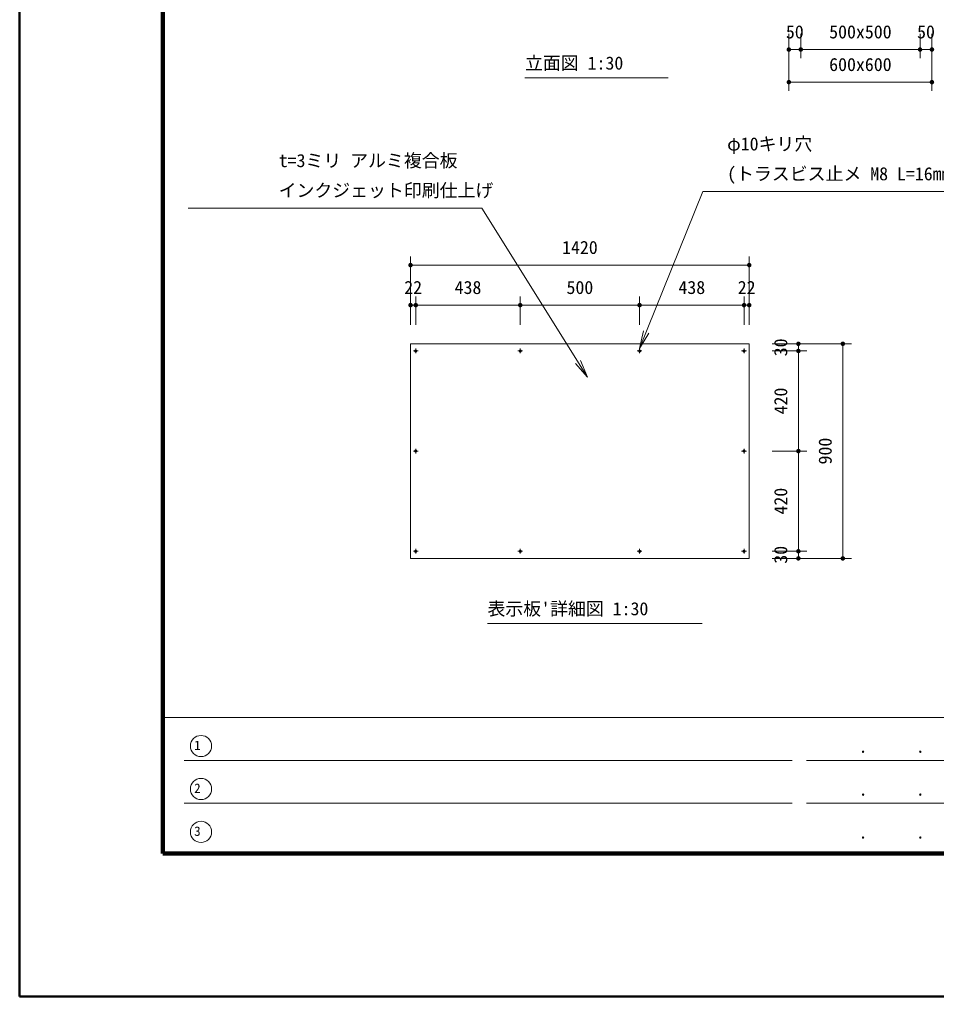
# Model space of a CAD drawing. Units: millimetres at full size, sheet at 1:30. Extents: x 0 to 12600, y 0 to 8910.
# Drawn here: x 0 to 3844, y 0 to 4097 of the extents above; entities that cross this region are included whole.
import ezdxf
from ezdxf.enums import TextEntityAlignment as Align

# ---------------------------------------------------------------- set-up
doc = ezdxf.new("R2010")
doc.units = ezdxf.units.MM
doc.header["$LTSCALE"] = 30
for name, color, linetype, lineweight in [('D-STR', 1, 'Continuous', 13), ('D-STR-DIM', 7, 'Continuous', 13), ('D-STR-HTXT', 7, 'Continuous', 13), ('D-STR-TXT', 7, 'Continuous', 13), ('D-TTL', 7, 'Continuous', 13)]:
    doc.layers.add(name, color=color, linetype=linetype, lineweight=lineweight)
doc.styles.add('ＭＳ ゴシック', font='')
doc.styles.get('ＭＳ ゴシック').set_extended_font_data('MS Gothic')

# ---------------------------------------------------------------- blocks, each defined once
blk = doc.blocks.new('filled_dot')
at = {"color": 0, "linetype": 'Continuous', "lineweight": -2, "const_width": 1.25}
blk.add_lwpolyline([(-0.625, 0, 1), (0.625, 0, 1)], format="xyb", close=True, dxfattribs=at)
blk = doc.blocks.new('open_arrow')
at = {"color": 0, "linetype": 'Continuous', "lineweight": -2}
blk.add_lwpolyline([(7.5, 1.25), (0, 0), (7.5, -1.25)], dxfattribs=at)

msp = doc.modelspace()

# ---------------------------------------------------------------- linework, layer by layer
at = {"layer": 'D-STR'}
for p, q in [((1650.98, 2707.28), (1670.98, 2707.28)), ((1660.98, 2697.28), (1660.98, 2717.28)), ((2089.13, 2707.28), (2109.13, 2707.28)), ((2099.13, 2697.28), (2099.13, 2717.28)), ((2609.13, 2707.28), (2589.13, 2707.28)), ((2599.13, 2697.28), (2599.13, 2717.28)), ((3047.28, 2707.28), (3027.28, 2707.28)), ((3037.28, 2697.28), (3037.28, 2717.28)), ((1660.98, 2277.28), (1660.98, 2297.28)), ((3037.28, 2277.28), (3037.28, 2297.28)), ((1650.98, 2287.28), (1670.98, 2287.28)), ((3047.28, 2287.28), (3027.28, 2287.28)), ((1650.98, 1867.28), (1670.98, 1867.28)), ((1660.98, 1877.28), (1660.98, 1857.28)), ((2089.13, 1867.28), (2109.13, 1867.28)), ((2099.13, 1877.28), (2099.13, 1857.28)), ((2609.13, 1867.28), (2589.13, 1867.28)), ((2599.13, 1877.28), (2599.13, 1857.28)), ((3047.28, 1867.28), (3027.28, 1867.28)), ((3037.28, 1877.28), (3037.28, 1857.28))]:
    msp.add_line(p, q, dxfattribs=at)
msp.add_lwpolyline([(1639.13, 1837.28), (3059.13, 1837.28), (3059.13, 2737.28), (1639.13, 2737.28)], close=True, dxfattribs=at)
for centre in [(1660.98, 2707.28), (2099.13, 2707.28), (2599.13, 2707.28), (3037.28, 2707.28), (1660.98, 2287.28), (3037.28, 2287.28), (1660.98, 1867.28), (2099.13, 1867.28), (2599.13, 1867.28), (3037.28, 1867.28)]:
    msp.add_circle(centre, 5, dxfattribs=at)
at = {"layer": 'D-STR-DIM'}
for p, q in [((3225.07, 4037.69), (3225.07, 3798.49)), ((3225.07, 4037.69), (3225.07, 3935.4)), ((3275.07, 4037.69), (3275.07, 3935.4)), ((3275.07, 4037.69), (3275.07, 3935.4)), ((3775.07, 4037.69), (3775.07, 3935.4)), ((3775.07, 4037.69), (3775.07, 3935.4)), ((3825.07, 4037.69), (3825.07, 3935.4)), ((3825.07, 4037.69), (3825.07, 3798.49)), ((3225.07, 3971.4), (3275.07, 3971.4)), ((3275.07, 3971.4), (3775.07, 3971.4)), ((3775.07, 3971.4), (3825.07, 3971.4)), ((3225.07, 3834.49), (3825.07, 3834.49)), ((1639.13, 2817.04), (1639.13, 3103.27)), ((3059.13, 2817.04), (3059.13, 3103.27)), ((1639.13, 3067.27), (3059.13, 3067.27)), ((1639.13, 2817.04), (1639.13, 2935.43)), ((1660.98, 2817.04), (1660.98, 2935.43)), ((1660.98, 2817.04), (1660.98, 2935.43)), ((2099.13, 2817.04), (2099.13, 2935.43)), ((2099.13, 2817.04), (2099.13, 2935.43)), ((2599.13, 2817.04), (2599.13, 2935.43)), ((2599.13, 2817.04), (2599.13, 2935.43)), ((3037.28, 2817.04), (3037.28, 2935.43)), ((3037.28, 2817.04), (3037.28, 2935.43)), ((3059.13, 2817.04), (3059.13, 2935.43)), ((1639.13, 2899.43), (1660.98, 2899.43)), ((1660.98, 2899.43), (2099.13, 2899.43)), ((2099.13, 2899.43), (2599.13, 2899.43)), ((2599.13, 2899.43), (3037.28, 2899.43)), ((3037.28, 2899.43), (3059.13, 2899.43)), ((3154.62, 2737.28), (3301.08, 2737.28)), ((3154.62, 2737.28), (3487.37, 2737.28)), ((3154.62, 2707.28), (3301.08, 2707.28)), ((3154.62, 2707.28), (3301.08, 2707.28)), ((3265.08, 2737.28), (3265.08, 2707.28)), ((3265.08, 2707.28), (3265.08, 2287.28)), ((3451.37, 1837.28), (3451.37, 2737.28)), ((3154.62, 2287.28), (3301.08, 2287.28)), ((3154.62, 2287.28), (3301.08, 2287.28)), ((3265.08, 2287.28), (3265.08, 1867.28)), ((3154.62, 1867.28), (3301.08, 1867.28)), ((3154.62, 1867.28), (3301.08, 1867.28)), ((3265.08, 1867.28), (3265.08, 1837.28)), ((3154.62, 1837.28), (3301.08, 1837.28)), ((3154.62, 1837.28), (3487.37, 1837.28))]:
    msp.add_line(p, q, dxfattribs=at)
at = {"layer": 'D-STR-HTXT'}
for points in [[(2599.13, 2717.28), (2864.87, 3376.29), (2939.87, 3376.29), (4161.57, 3376.29)], [(2380.8, 2597.44), (1937.79, 3306.59), (1862.79, 3306.59), (706.95, 3306.59)]]:
    msp.add_lwpolyline(points, dxfattribs=at)
at = {"layer": 'D-STR-TXT'}
for p, q in [((2118.8, 3852.19), (2718.8, 3852.19)), ((1961.37, 1563.55), (2861.37, 1563.55))]:
    msp.add_line(p, q, dxfattribs=at)
at = {"layer": 'D-TTL', "color": 2, "lineweight": 140}
for p, q in [((600, 8310), (600, 600)), ((600, 600), (12000, 600))]:
    msp.add_line(p, q, dxfattribs=at)
at = {"layer": 'D-TTL'}
for p, q in [((3238.84, 990), (690, 990)), ((4048.84, 990), (3298.84, 990)), ((3238.84, 810), (690, 810)), ((4048.84, 810), (3298.84, 810))]:
    msp.add_line(p, q, dxfattribs=at)
at = {"layer": 'D-TTL', "color": 2, "lineweight": 50}
msp.add_lwpolyline([(0, 0), (12600, 0), (12600, 8910), (0, 8910)], close=True, dxfattribs=at)
at = {"layer": 'D-TTL', "color": 2}
msp.add_lwpolyline([(600, 600), (12000, 600), (12000, 1170), (600, 1170)], close=True, dxfattribs=at)
at = {"layer": 'D-TTL'}
for centre in [(760.81, 1050.13), (760.81, 870.13), (760.81, 690.13)]:
    msp.add_circle(centre, 44.42, dxfattribs=at)

# ---------------------------------------------------------------- block references
at = {"layer": 'D-STR-DIM', "xscale": 7.5, "yscale": 7.5}
for p in [(3225.07, 3971.4), (3275.07, 3971.4), (3775.07, 3971.4), (3225.07, 3834.49), (1639.13, 3067.27), (1639.13, 2899.43), (1660.98, 2899.43), (2099.13, 2899.43), (2599.13, 2899.43), (3037.28, 2899.43)]:
    msp.add_blockref('filled_dot', p, dxfattribs=at)
for p, rotation in [((3275.07, 3971.4), 180), ((3775.07, 3971.4), 180), ((3825.07, 3971.4), 180), ((3825.07, 3834.49), 180), ((3059.13, 3067.27), 180), ((1660.98, 2899.43), 180), ((2099.13, 2899.43), 180), ((2599.13, 2899.43), 180), ((3037.28, 2899.43), 180), ((3059.13, 2899.43), 180), ((3265.08, 2737.28), 270), ((3451.37, 2737.28), 270), ((3265.08, 2707.28), 90), ((3265.08, 2707.28), 270), ((3265.08, 2287.28), 90), ((3265.08, 2287.28), 270), ((3265.08, 1867.28), 90), ((3265.08, 1867.28), 270), ((3265.08, 1837.28), 90), ((3451.37, 1837.28), 90)]:
    msp.add_blockref('filled_dot', p, dxfattribs=dict(at, rotation=rotation))
at = {"layer": 'D-STR-HTXT', "xscale": 10, "yscale": 10}
for p, rotation in [((2599.13, 2717.28), 68), ((2380.8, 2597.44), 122)]:
    msp.add_blockref('open_arrow', p, dxfattribs=dict(at, rotation=rotation))

# ---------------------------------------------------------------- texts
at = {"layer": 'D-STR-DIM', "style": 'ＭＳ ゴシック'}
for s, p in [('50', (3250.07, 4073.03)), ('500x500', (3525.07, 4073.03)), ('50', (3800.07, 4073.03)), ('600x600', (3525.07, 3936.12)), ('1420', (2349.13, 3168.9)), ('22', (1650.06, 3001.06)), ('438', (1880.06, 3001.06)), ('500', (2349.13, 3001.06)), ('438', (2818.21, 3001.06)), ('22', (3048.21, 3001.06))]:
    msp.add_text(s, height=54.99, dxfattribs=at).set_placement(p, align=Align.TOP_CENTER)
for s, p in [('30', (3163.44, 2722.28)), ('420', (3163.44, 2497.28)), ('900', (3349.74, 2287.28)), ('420', (3163.44, 2077.28)), ('30', (3163.44, 1852.28))]:
    msp.add_text(s, height=54.99, rotation=90, dxfattribs=at).set_placement(p, align=Align.TOP_CENTER)
at = {"layer": 'D-STR-HTXT', "style": 'ＭＳ ゴシック'}
for s, p in [('φ10キリ穴', (2966.5, 3602.92)), ('(トラスビス止メ M8 L=16mm)', (2966.5, 3477.92))]:
    msp.add_text(s, height=54.99, dxfattribs=at).set_placement(p, align=Align.TOP_LEFT)
for s, p in [('t=3ミリ アルミ複合板', (1836.16, 3533.22)), ('インクジェット印刷仕上げ', (1986.16, 3408.22))]:
    msp.add_text(s, height=54.99, dxfattribs=at).set_placement(p, align=Align.TOP_RIGHT)
at = {"layer": 'D-STR-TXT', "style": 'ＭＳ ゴシック'}
for s, p in [('立面図 1:30', (2325.05, 3942.19)), ("表示板'詳細図 1:30", (2298.87, 1653.55))]:
    msp.add_text(s, height=54.99, dxfattribs=at).set_placement(p, align=Align.TOP_CENTER)
at = {"layer": 'D-TTL', "style": 'ＭＳ ゴシック'}
for s, height, p in [('1', 39.59, (732.26, 1021.62)), ('.', 54.99, (3517.49, 1005.6)), ('.', 54.99, (3757.49, 1005.6)), ('2', 39.59, (732.26, 841.62)), ('.', 54.99, (3517.49, 825.6)), ('.', 54.99, (3757.49, 825.6)), ('3', 39.59, (732.26, 661.62)), ('.', 54.99, (3517.49, 645.6)), ('.', 54.99, (3757.49, 645.6))]:
    msp.add_text(s, height=height, dxfattribs=at).set_placement(p, align=Align.BOTTOM_LEFT)

doc.saveas('drawing.dxf')
